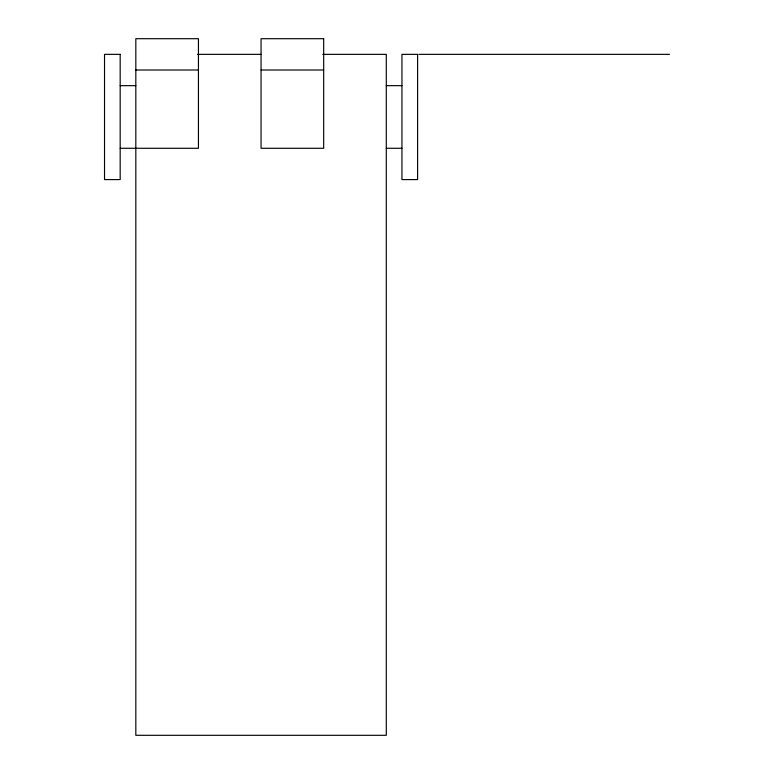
<?xml version="1.0" encoding="UTF-8"?>
<svg xmlns="http://www.w3.org/2000/svg" width="774" height="774" viewBox="0 0 774 774"><rect width="100%" height="100%" fill="white"/><g stroke="black" fill="none" stroke-linecap="round" stroke-linejoin="round"><path stroke-width="1.16" d="M197.554 54.354L261.061 54.354M322.729 54.354L386.294 54.354L386.294 735.3L135.827 735.3L135.827 38.7L198.444 38.7L198.444 148.279L120.173 148.279M419.015 54.354L669.471 54.354M135.827 70.008L198.444 70.008M261.061 70.008L323.677 70.008M120.173 85.662L135.827 85.662M386.294 85.662L401.948 85.662M386.294 148.279L401.948 148.279M323.677 38.7L261.061 38.7L261.061 148.279L323.677 148.279L323.677 38.7M120.173 54.354L104.529 54.354L104.529 179.587L120.173 179.587L120.173 54.354M417.602 54.354L401.948 54.354L401.948 179.587L417.602 179.587L417.602 54.354"/></g></svg>
